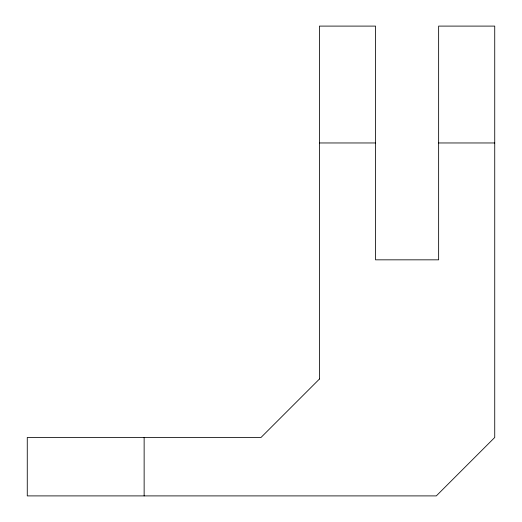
<?xml version="1.0" encoding="UTF-8"?>
<svg xmlns="http://www.w3.org/2000/svg" width="522" height="522" viewBox="0 0 522 522"><rect width="100%" height="100%" fill="white"/><g stroke="black" fill="none" stroke-linecap="round" stroke-linejoin="round"><path stroke-width="0.78" d="M319.431 142.963L375.527 142.963M438.637 142.963L494.732 142.963M144.137 437.469L144.137 495.9M319.431 379.037L261 437.469L27.268 437.469L27.268 495.9L436.301 495.9L494.732 437.469L494.732 26.1L438.637 26.1L438.637 259.832L375.527 259.832L375.527 26.1L319.431 26.1L319.431 379.037"/></g></svg>
